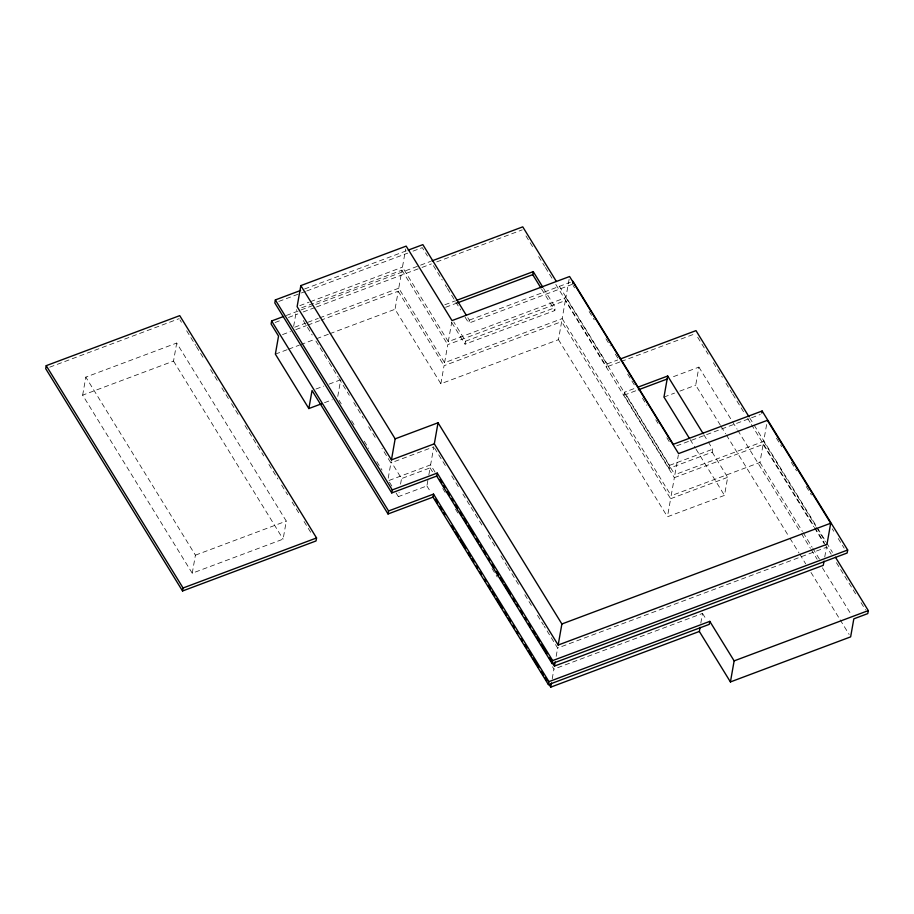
<?xml version="1.0" encoding="UTF-8"?>
<svg xmlns="http://www.w3.org/2000/svg" width="914" height="914" viewBox="0 0 914 914"><rect width="100%" height="100%" fill="white"/><g stroke="black" fill="none" stroke-linecap="round" stroke-linejoin="round"><path stroke-width="0.69" stroke-dasharray="4.57 3.43" d="M82.648 395.156L85.825 377.105L176.699 343.047L286.288 521.094L283.112 539.146L192.237 573.204L82.648 395.156L173.523 361.087L176.699 343.047M192.237 573.204L195.413 555.164L85.825 377.105M293.657 326.309L296.593 309.652M337.769 396.413L340.705 379.756M440.868 383.743L444.055 365.703L561.642 321.625L558.454 339.665L440.868 383.743L395.031 309.275L398.218 291.223L321.088 320.129M444.581 362.687L447.757 344.647L565.355 300.569L562.167 318.62L444.581 362.687L398.744 288.218L401.92 270.178L300.5 308.189M569.102 279.318L565.88 297.564L448.294 341.642L402.457 267.162L405.667 248.928M388.222 478.171L390.906 462.907L381.995 448.42M427.878 480.376L426.895 485.928L398.355 496.633L399.087 492.463M400.549 484.134L401.532 478.582L391.146 461.707M448.294 341.642L451.756 321.991M428.86 474.823L430.083 467.888L401.532 478.582M435.087 472.15L430.608 464.872L433.796 446.832L390.906 462.907M543.567 288.39L555.346 307.538L554.821 310.543L465.066 344.178L465.592 341.173L453.812 322.025M572.393 284.288L468.779 323.133L469.305 320.129L467.1 316.53M619.863 361.967L606.599 366.937L607.125 363.932L557.848 283.866M552.216 678.816L553.93 669.105L552.433 666.683M556.169 656.378L557.643 648.049L544.207 626.227M708.293 441.988L712.726 449.185L712.2 452.19L669.025 468.368L623.988 395.202L624.525 392.197L634.99 388.267M669.025 468.368L669.551 465.363L624.525 392.197M712.2 452.19L727.67 477.337L724.494 495.388L667.449 516.764L670.636 498.713L561.642 321.625M674.349 477.668L763.121 444.387L759.945 462.438L671.162 495.708L674.349 477.668L565.355 300.569M766.618 424.542L763.658 441.382L674.875 474.663L678.348 455.012M720.415 425.296L695.714 385.171L698.902 367.12L672.453 377.036M700.81 623.12L702.523 613.408L553.93 669.105M824.748 557.003L826.462 547.292L557.643 648.049M49.71 367.177L179.19 318.643M304.579 288.973L406.901 250.619M278.793 301.437L300.055 293.474M301.392 292.971L305.379 291.475M306.704 290.983L407.701 253.121M413.014 251.133L422.314 247.648L427.489 256.046M299.792 305.653L309.126 302.146M310.452 301.654L402.457 267.162M286.322 315.467L299.678 310.463M301.014 309.96L314.37 304.956M315.707 304.453L430.585 261.393M275.103 322.482L281.786 319.98M288.47 317.478L297.815 313.97M303.162 311.971L315.181 307.47M316.518 306.967L420.703 267.916M422.039 267.414L431.397 263.906M436.732 261.907L522.225 229.86M294.708 327.212L305.139 323.305M307.744 322.322L318.289 318.369M319.614 317.878L398.744 288.218M282.529 334.581L290.515 331.599M295.828 329.6L306.464 325.613M307.801 325.121L319.763 320.631M275.365 354.129L287.327 349.639M288.653 349.148L299.301 345.161M300.626 344.658L315.25 339.174M316.587 338.683L328.549 334.193M329.874 333.69L395.031 309.275M444.821 304.773L455.378 300.82M445.609 307.287L457.491 302.842M469.305 320.129L570.405 282.232M315.947 389.033L323.773 386.108M328.983 384.154L339.402 380.247M465.592 341.173L555.346 307.538M324.493 402.686L332.319 399.761M607.125 363.932L617.738 359.956M621.189 361.476L695.451 333.633M389.033 480.456L430.608 464.872M195.413 555.164L286.288 521.094M623.988 395.202L635.767 390.792M663.975 397.064L674.555 393.1M679.845 391.123L695.714 385.171M676.657 445.849L760.288 414.499M669.551 465.363L712.726 449.185M670.636 498.713L727.67 477.337M776.477 438.194L781.687 446.649M791.353 462.358L796.562 470.824M806.228 486.534L811.438 495M832.266 528.84L833.762 531.263M838.218 538.517L844.17 548.183M749.697 417.892L753.422 423.947M754.164 425.159L816.83 526.967M817.573 528.178L825.776 541.511M826.53 542.722L832.494 552.422M763.658 441.382L815.814 526.121M816.556 527.332L825.502 541.865M697.69 337.266L708.133 354.244M713.354 362.721L722.311 377.265M726.036 383.332L732.011 393.02M732.754 394.231L744.682 413.631M747.675 418.475L750.657 423.319M751.399 424.53L814.066 526.338M814.808 527.549L824.508 543.304M825.251 544.516L831.214 554.215M836.436 562.704L855.835 594.214M861.057 602.692L865.535 609.969M763.121 444.387L813.791 526.715M814.534 527.926L824.222 543.659M759.945 462.438L802.412 531.434M803.155 532.645L812.1 547.178M812.843 548.389L819.55 559.288M698.902 367.12L731.828 420.623M732.582 421.845L737.072 429.134M737.815 430.357L800.687 532.496M801.429 533.719L810.41 548.309M811.164 549.52L817.15 559.254M822.383 567.765L851.574 615.179M721.157 426.518L725.647 433.807M726.401 435.03L789.273 537.169M790.016 538.38L798.996 552.981M799.75 554.192L805.737 563.915M810.969 572.427L839.418 618.641M840.16 619.852L849.14 634.442M703.871 434.79L707.562 440.788M690.127 439.554L695.36 448.043M696.102 449.265L724.494 495.388M573.124 285.476L574.586 287.841M589.153 311.525L594.26 319.82M605.925 338.774L610.312 345.892M615.385 354.129L618.275 358.848M627.701 374.146L635.081 386.142M642.462 398.138L646.895 405.336M655.761 419.732L657.966 423.331M666.832 437.726L669.779 442.525M565.88 297.564L674.875 474.663M525.961 235.926L532.679 246.849M538.654 256.548L544.618 266.248M545.372 267.471L552.833 279.593M555.826 284.448L606.599 366.937M562.167 318.62L671.162 495.708M541.556 288.995L554.821 310.543M558.454 339.665L667.449 516.764M702.523 613.408L706.568 619.978M433.396 265.643L442.25 280.038M445.209 284.837L446.683 287.225M447.414 288.424L460.679 309.972M465.089 317.147L468.779 323.133M451.813 322.642L465.066 344.178M401.92 270.178L447.757 344.647M398.218 291.223L444.055 365.703M434.538 448.043L445.735 466.231M451.699 475.92L458.417 486.831M462.884 494.108L470.344 506.23M471.098 507.441L482.284 525.619M488.259 535.318L494.965 546.229M500.941 555.929L506.904 565.629M507.647 566.84L518.844 585.017M524.807 594.717L531.525 605.628M537.501 615.328L543.464 625.016M430.083 467.888L433.065 472.732M442.764 488.487L445.746 493.343M455.446 509.098L458.428 513.942M492.006 568.497L497.227 576.974M426.895 485.928L430.631 491.995M303.277 320.517L312.188 334.992M315.901 341.025L328.526 361.544M329.269 362.755L338.18 377.231M338.923 378.442L349.319 395.328M353.775 402.571L363.429 418.258M368.628 426.701L376.797 439.977M339.014 400.218L341.23 403.828M351.616 420.703L354.586 425.524M364.229 441.188L368.685 448.42M376.842 461.684L382.029 470.116M389.455 482.169L392.414 486.991M396.128 493.012L398.355 496.633M179.944 319.854L181.429 322.288M186.673 330.788L195.642 345.366M196.384 346.589L204.61 359.945M210.597 369.667L217.326 380.601M221.816 387.89L228.546 398.824M231.528 403.68L239.754 417.047M244.986 425.547L263.689 455.926M268.922 464.426L277.89 479.005M281.626 485.083L287.613 494.794M292.103 502.083L299.575 514.239M304.065 521.528L310.794 532.462M173.523 361.087L283.112 539.146"/><path stroke-width="1.37" d="M46.226 365.669L45.7 368.673L182.537 590.992L316.027 540.962L316.552 537.958L179.727 315.638L46.226 365.669L183.063 587.988L182.537 590.992M283.648 316.473L271.629 320.974L271.104 323.99L278.542 336.078L275.365 354.129L308.852 408.547L321.888 403.668M300.592 290.458L275.343 299.929L274.817 302.934L391.74 492.92L436.709 476.068L437.235 473.064L392.277 489.915L391.74 492.92M434.321 443.827L558.168 645.044L826.987 544.287L830.7 523.231L767.36 420.337L678.588 453.607L569.593 276.519L452.007 320.586L406.17 246.117L300.832 285.602L297.119 306.647L391.443 459.902L434.321 443.827L438.034 422.771L395.156 438.846L391.443 459.902M308.852 408.547L312.04 390.507L388.027 513.976L432.996 497.125L433.533 494.108L388.564 510.96L388.027 513.976M540.825 287.807L532.725 274.646L533.25 271.629L456.703 300.329M572.575 283.294L572.929 281.284L673.264 444.318L762.127 411.003L847.678 550.011L847.152 553.016L552.125 663.598L436.709 476.068M548.948 681.638L709.801 621.349L709.275 624.353L548.423 684.643L548.948 681.638L433.533 494.108M552.125 663.598L552.662 660.594L437.235 473.064M700.078 627.29L699.347 631.448L550.742 687.145L551.485 682.986M824.005 561.173L823.274 565.332L554.455 666.089L555.186 661.93M558.168 645.044L561.882 623.988L438.034 422.771M637.606 387.296L667.688 376.008L663.975 397.064L689.385 438.332M761.773 413.014L762.127 411.003M835.476 557.266L868.3 610.598L867.774 613.602L853.825 618.835L850.637 636.875L730.423 681.935L734.136 660.879L709.801 621.349M408.227 250.116L422.851 244.644L466.357 315.341M431.922 260.901L522.751 226.855L556.352 281.443M457.491 302.842L532.725 274.646M620.389 358.962L695.988 330.628L748.943 416.681M638.383 389.81L667.163 379.024M183.063 587.988L316.552 537.958M561.882 623.988L830.7 523.231M552.662 660.594L847.678 550.011M734.136 660.879L868.3 610.598M667.688 376.008L703.129 433.59M533.25 271.629L542.825 287.19M699.347 631.448L730.423 681.935M439.565 479.416L441.805 483.06M443.29 485.483L444.787 487.905M447.026 491.538L449.265 495.182M451.505 498.816L452.99 501.238M455.229 504.871L457.468 508.515M459.708 512.148L461.947 515.782M463.432 518.215L466.426 523.059M467.911 525.481L473.886 535.181M476.125 538.814L478.353 542.459M479.85 544.881L481.347 547.303M483.586 550.936L485.814 554.57M488.053 558.214L489.55 560.636M491.789 564.269L494.028 567.914M496.268 571.547L498.507 575.18M499.992 577.602L502.974 582.458M504.471 584.88L510.435 594.58M512.674 598.213L514.913 601.846M516.41 604.268L517.895 606.702M520.135 610.335L522.374 613.968M524.613 617.613L526.11 620.035M528.349 623.668L530.588 627.301M532.816 630.946L535.056 634.579M536.552 637.001L539.534 641.845M541.031 644.279L546.995 653.967M549.234 657.612L551.473 661.245M552.97 663.667L554.455 666.089M435.11 499.261L437.338 502.894M439.577 506.539L441.816 510.172M443.313 512.594L444.81 515.016M451.516 525.927L453.755 529.572M455.252 531.994L458.234 536.838M459.731 539.26L465.694 548.96M467.934 552.593L470.173 556.238M471.658 558.66L473.898 562.293M476.137 565.937L477.634 568.359M479.873 571.993L481.358 574.415M484.34 579.27L485.837 581.692M488.076 585.326L490.315 588.959M491.801 591.392L494.794 596.236M496.279 598.659L502.254 608.358M504.494 611.992L506.722 615.636M508.218 618.058L510.458 621.691M512.697 625.325L514.182 627.747M516.421 631.391L517.918 633.813M520.9 638.658L522.397 641.091M524.636 644.724L526.875 648.357M528.361 650.779L531.342 655.635M532.839 658.057L538.803 667.757M541.042 671.39L543.282 675.023M544.778 677.445L547.018 681.09M549.257 684.723L550.742 687.145M432.996 497.125L548.423 684.643M300.832 285.602L395.156 438.846M275.343 299.929L392.277 489.915M271.629 320.974L388.564 510.96"/></g></svg>
